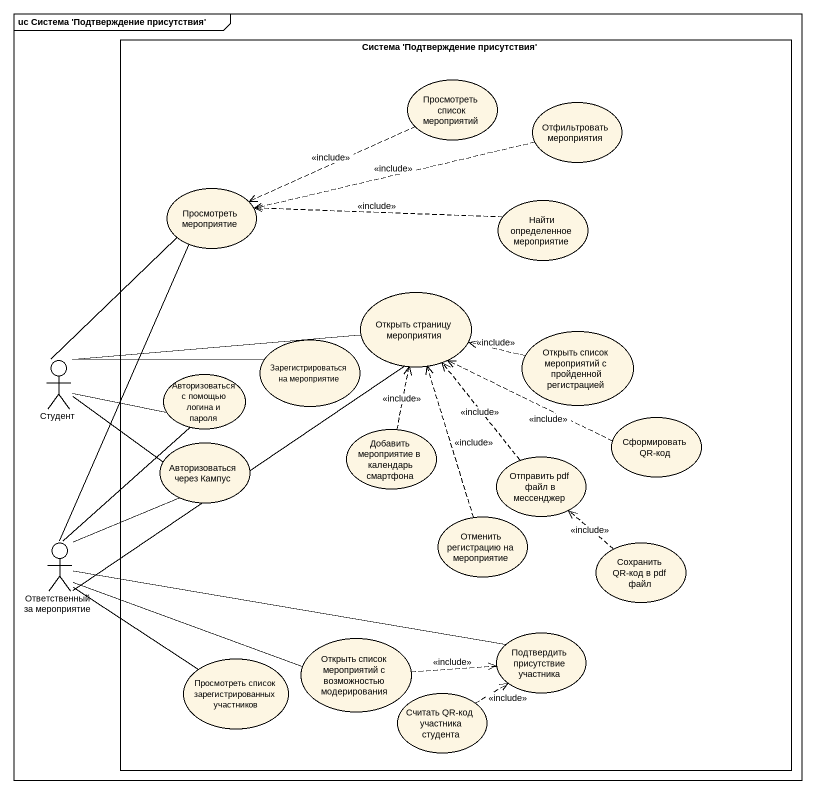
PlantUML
@startuml
mainframe uc Система 'Подтверждение присутствия'
rectangle "Система 'Подтверждение присутствия'" as Система_Подтверждение {
  usecase "Просмотреть список мероприятий" as Просмотреть_список
  usecase "Отфильтровать мероприятия" as Отфильтровать_мероприятия
  usecase "Просмотреть мероприятие" as Просмотреть_мероприятие
  usecase "Найти определенное мероприятие" as Найти_определенное
  usecase "Открыть страницу мероприятия" as Открыть_страницу_мероприятия
  usecase "Зарегистрироваться на мероприятие" as Зарегистрироваться_на
  usecase "Открыть список мероприятий с пройденной регистрацией" as Открыть_список_мероприятий
  usecase "Авторизоваться с помощью логина и пароля" as Авторизоваться_с_помощью
  usecase "Добавить мероприятие в календарь смартфона" as Добавить_мероприятие_в
  usecase "Сформировать QR-код" as Сформировать_QR_код
  usecase "Авторизоваться через Кампус" as Авторизоваться_через_Кампус
  usecase "Отправить pdf файл в мессенджер" as Отправить_pdf_файл_в
  usecase "Отменить регистрацию на мероприятие" as Отменить_регистрацию_на
  usecase "Сохранить QR-код в pdf файл" as Сохранить_QR_код_в_pdf_файл
  usecase "Подтвердить присутствие участника" as Подтвердить_присутствие
  usecase "Просмотреть список зарегистрированных участников" as Просмотреть_список_2
  usecase "Открыть список мероприятий с возможностью модерирования" as Открыть_список_мероприятий_2
  usecase "Считать QR-код участника студента" as Считать_QR_код_участника
}
actor Студент
actor "Ответственный за мероприятие" as Ответственный_за_мероприятие
Просмотреть_список .left.> Просмотреть_мероприятие : <<include>>
Отфильтровать_мероприятия .left.> Просмотреть_мероприятие : <<include>>
Найти_определенное .left.> Просмотреть_мероприятие : <<include>>
Студент -up- Просмотреть_мероприятие
Студент -right- Открыть_страницу_мероприятия
Студент -right- Зарегистрироваться_на
Студент -right- Авторизоваться_с_помощью
Студент -right- Авторизоваться_через_Кампус
Открыть_список_мероприятий .left.> Открыть_страницу_мероприятия : <<include>>
Добавить_мероприятие_в .up.> Открыть_страницу_мероприятия : <<include>>
Сформировать_QR_код .left.> Открыть_страницу_мероприятия : <<include>>
Отправить_pdf_файл_в .up.> Открыть_страницу_мероприятия : <<include>>
Отменить_регистрацию_на .up.> Открыть_страницу_мероприятия : <<include>>
Ответственный_за_мероприятие -up- Просмотреть_мероприятие
Ответственный_за_мероприятие -up- Открыть_страницу_мероприятия
Ответственный_за_мероприятие -up- Авторизоваться_с_помощью
Ответственный_за_мероприятие -up- Авторизоваться_через_Кампус
Ответственный_за_мероприятие -right- Подтвердить_присутствие
Ответственный_за_мероприятие -- Просмотреть_список_2
Ответственный_за_мероприятие -right- Открыть_список_мероприятий_2
Сохранить_QR_код_в_pdf_файл .up.> Отправить_pdf_файл_в : <<include>>
Открыть_список_мероприятий_2 .right.> Подтвердить_присутствие : <<include>>
Считать_QR_код_участника .up.> Подтвердить_присутствие : <<include>>
@enduml
